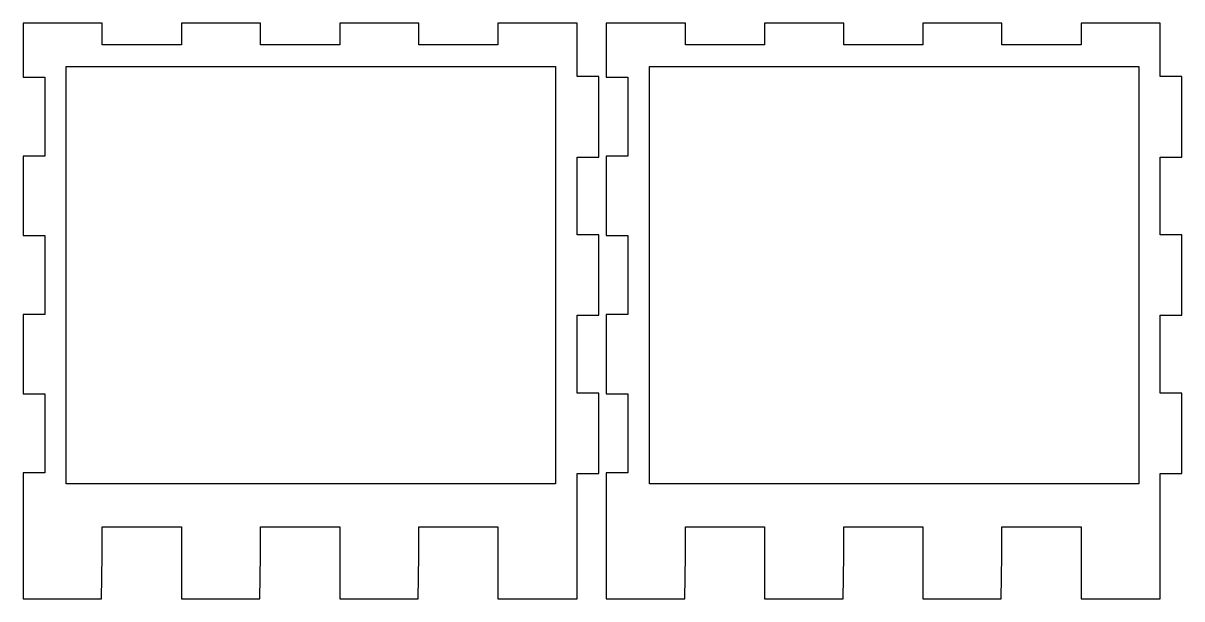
# Model space of a CAD drawing. Extents: x 15 to 401, y -450 to -8.
# Drawn here: x 240.4 to 401.4, y -190 to -110 of the extents above; entities that cross this region are included whole.
import ezdxf

# ---------------------------------------------------------------- set-up
doc = ezdxf.new("R2010")
doc.units = 0
doc.layers.add('LAYER_1', color=7, linetype='CONTINUOUS')

msp = doc.modelspace()

# ---------------------------------------------------------------- linework, layer by layer
at = {"layer": 'LAYER_1'}
for points in [[(251.38, -179.97), (262.38, -179.97), (262.38, -189.97), (273.28, -189.97), (273.38, -183.97), (273.38, -179.97), (284.38, -179.97), (284.38, -189.97), (295.28, -189.97), (295.38, -183.97), (295.38, -179.97), (306.38, -179.97), (306.38, -189.97), (317.38, -189.97), (317.38, -172.57), (320.38, -172.57), (320.38, -161.37), (317.38, -161.37), (317.38, -150.57), (320.38, -150.57), (320.38, -139.37), (317.38, -139.37), (317.38, -128.57), (320.38, -128.57), (320.38, -117.37), (317.38, -117.37), (317.38, -109.97), (306.38, -109.97), (306.38, -112.97), (295.38, -112.97), (295.38, -109.97), (284.38, -109.97), (284.38, -112.97), (273.38, -112.97), (273.38, -109.97), (262.38, -109.97), (262.38, -112.97), (251.38, -112.97), (251.38, -109.97), (240.38, -109.97), (240.38, -117.47), (243.38, -117.47), (243.38, -128.47), (240.38, -128.47), (240.38, -139.47), (243.38, -139.47), (243.38, -150.47), (240.38, -150.47), (240.38, -161.47), (243.38, -161.47), (243.38, -172.47), (240.38, -172.47), (240.38, -189.97), (251.28, -189.97), (251.38, -183.97), (251.38, -179.97)], [(332.44, -179.97), (343.44, -179.97), (343.44, -189.97), (354.34, -189.97), (354.44, -183.97), (354.44, -179.97), (365.44, -179.97), (365.44, -189.97), (376.34, -189.97), (376.44, -183.97), (376.44, -179.97), (387.44, -179.97), (387.44, -189.97), (398.44, -189.97), (398.44, -172.57), (401.44, -172.57), (401.44, -161.37), (398.44, -161.37), (398.44, -150.57), (401.44, -150.57), (401.44, -139.37), (398.44, -139.37), (398.44, -128.57), (401.44, -128.57), (401.44, -117.37), (398.44, -117.37), (398.44, -109.97), (387.44, -109.97), (387.44, -112.97), (376.44, -112.97), (376.44, -109.97), (365.44, -109.97), (365.44, -112.97), (354.44, -112.97), (354.44, -109.97), (343.44, -109.97), (343.44, -112.97), (332.44, -112.97), (332.44, -109.97), (321.44, -109.97), (321.44, -117.47), (324.44, -117.47), (324.44, -128.47), (321.44, -128.47), (321.44, -139.47), (324.44, -139.47), (324.44, -150.47), (321.44, -150.47), (321.44, -161.47), (324.44, -161.47), (324.44, -172.47), (321.44, -172.47), (321.44, -189.97), (332.34, -189.97), (332.44, -183.97), (332.44, -179.97)], [(314.38, -173.97), (246.38, -173.97), (246.38, -115.97), (314.38, -115.97), (314.38, -173.97)], [(395.44, -173.97), (327.44, -173.97), (327.44, -115.97), (395.44, -115.97), (395.44, -173.97)]]:
    msp.add_lwpolyline(points, dxfattribs=at)

doc.saveas('drawing.dxf')
